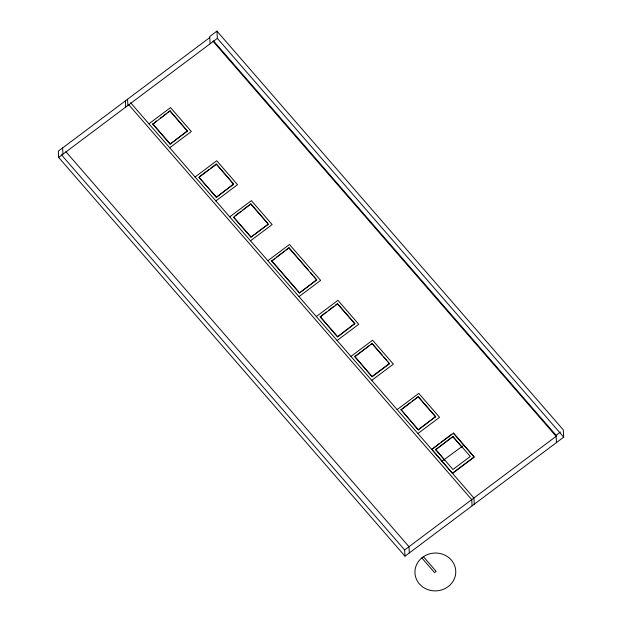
<?xml version="1.0" encoding="UTF-8"?>
<svg xmlns="http://www.w3.org/2000/svg" width="622" height="622" viewBox="0 0 622 622"><rect width="100%" height="100%" fill="white"/><g stroke="black" fill="none" stroke-linecap="round" stroke-linejoin="round"><path stroke-width="0.93" d="M209.785 37.545L58.297 151.177L58.639 157.405L405 556.177L563.703 437.134L563.299 429.88L216.938 31.1L209.731 36.511L210.135 43.773M58.639 157.405L217.35 38.362L216.938 31.1M148.907 123.825L170.545 107.59L191.327 131.522L169.689 147.756M167.839 112.559L170.094 110.864L187.432 131.149L170.117 144.133L152.802 124.198L156.55 121.026M160.313 118.203L166.331 113.686M152.802 124.198L170.094 110.864M170.117 144.133L187.416 130.807M195.09 176.998L216.728 160.764L237.511 184.687L215.873 200.922M199.716 176.454L208.751 169.682M210.252 168.554L216.277 164.037L233.592 183.972L216.3 197.306L233.615 184.322L216.277 164.037M216.3 197.306L198.986 177.363L216.3 164.379M229.72 216.876L251.366 200.642L272.148 224.565L250.503 240.8M235.108 215.772L241.126 211.255M242.634 210.119L250.915 203.915L267.615 223.142M250.938 237.184L268.253 224.2L250.938 237.184L233.615 217.241L250.915 203.915M267.825 260.742L289.463 244.508L320.633 280.398L298.995 296.632M314.203 276.782L316.738 280.024L299.431 293.009L271.721 261.108L274.714 258.503M276.215 257.376L284.495 251.164M286.003 250.036L289.012 247.781L308.535 270.251M271.721 261.108L289.012 247.781M299.431 293.009L316.722 279.682M316.31 316.567L337.956 300.333L358.738 324.264L337.093 340.498M335.242 305.301L337.505 303.606L354.82 323.549L337.528 336.875L320.206 316.94L326.208 312.073M328.47 310.386L333.742 306.428M320.206 316.94L337.521 303.956L354.843 323.891M337.528 336.875L354.82 323.549M350.948 356.445L372.594 340.211L393.368 364.142L371.731 380.376M369.126 345.746L354.828 356.468L372.166 376.753L389.473 363.769L388.221 361.996M370.634 344.611L372.135 343.484L382.654 355.59M372.135 343.484L354.843 356.818L372.166 376.753M372.143 376.411L389.458 363.427M397.131 409.618L418.769 393.384L439.552 417.308L417.914 433.542M401.758 409.074L410.792 402.302M412.3 401.174L418.318 396.657L435.641 416.592L418.342 429.926L401.003 409.641L418.342 429.926M401.027 409.984L418.318 396.657M418.326 429.577L435.641 416.592M431.746 449.146L452.544 473.42L474.189 457.186L453.407 433.262L431.769 449.496L439.474 443.354M441.021 442.195L451.844 434.078M435.641 449.519L452.956 436.535L470.271 456.47L452.964 469.454L435.641 449.519L444.318 459.837M435.664 449.861L452.956 436.535M452.528 473.078L474.166 456.843L453.391 432.912M556.488 442.545L556.084 435.291L560.414 432.041M405 556.177L404.65 549.957L556.146 436.325L212.973 41.215M217.35 38.362L563.703 437.134M213.548 40.912L556.084 435.291M310.425 272.428L312.944 275.328M383.891 357.012L386.985 360.573M170.117 111.206L187.432 131.149M250.93 204.257L268.253 224.2M289.036 248.124L316.738 280.024M372.158 343.834L389.473 363.769M418.342 396.999L435.657 416.942M452.971 436.877L461.633 446.845M152.787 123.848L170.101 143.791M216.285 196.956L198.986 177.363M250.915 236.834L233.615 217.241M271.697 260.766L299.407 292.667M320.19 316.59L337.505 336.533M130.69 102.848L473.91 498.012L474.252 504.232M128.567 104.527L471.74 499.637L472.09 505.857M423.434 556.729L436.154 571.369L434.56 572.567L421.84 557.926M65.808 151.597L408.981 546.715L409.33 552.935M61.477 154.847L404.65 549.957M463.794 445.228L442.133 461.112L442.172 461.804M461.617 446.503L461.656 447.195M444.302 459.487L444.349 460.179M127.549 99.232L127.899 105.452M125.387 100.857L125.73 107.077M62.62 147.935L62.97 154.155M422.595 557.281L420.627 558.968A20.425 18.932 -3.2 0 0 428.76 589.944A20.425 18.932 -3.2 0 0 455.654 569.775A20.425 18.932 -3.2 0 0 424.787 555.843L422.595 557.281"/></g></svg>
